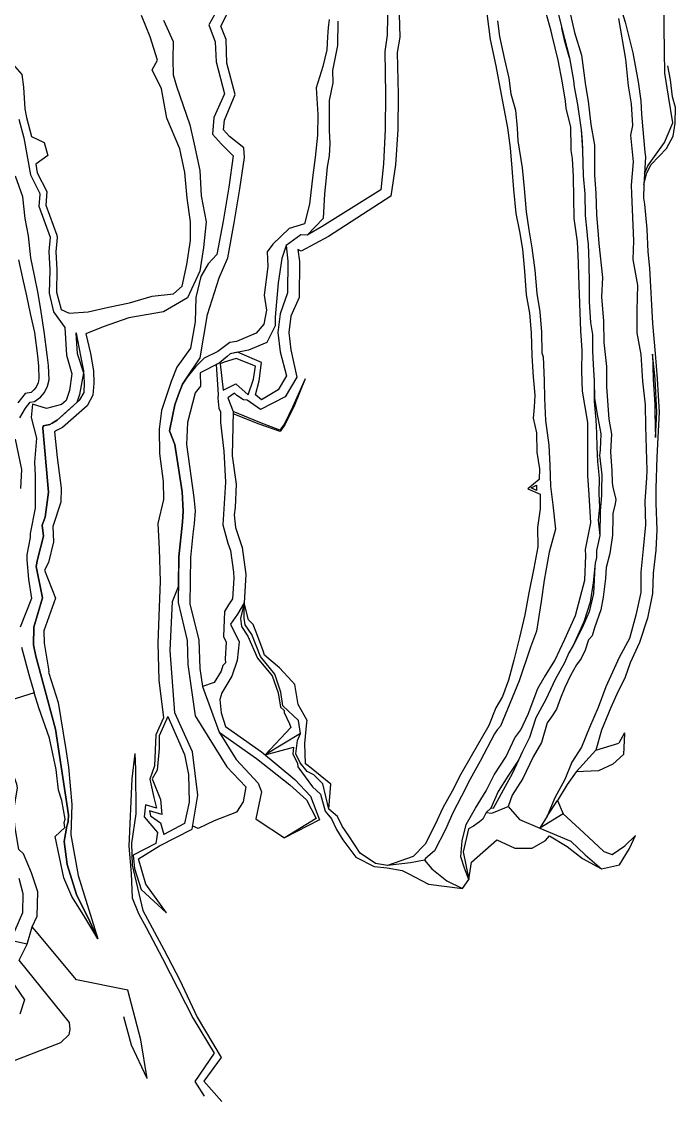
# Model space of a CAD drawing. Extents: x 102606 to 105048, y 81391 to 83586.
# Drawn here: x 104715 to 105048, y 81391 to 81941 of the extents above; entities that cross this region are included whole.
import ezdxf

# ---------------------------------------------------------------- set-up
doc = ezdxf.new("R2010")
doc.units = 0

msp = doc.modelspace()

# ---------------------------------------------------------------- linework, layer by layer
at = {"layer": 'BLG$420$FAKT', "color": 5}
for points in [[(104713.78, 81739.06, 0), (104716.67, 81744.03, 0), (104718.92, 81747.13, 0), (104721.23, 81747.37, 0), (104724.3, 81749.66, 0), (104726.26, 81752, 0), (104727.85, 81755.18, 0), (104728.59, 81758.45, 0), (104728.35, 81765.72, 0), (104727.67, 81771.23, 0), (104726.044525, 81783.138564, 0), (104724.644393, 81793.139103, 0), (104723.098087, 81802.510944, 0), (104721.234714, 81811.647158, 0), (104719.29798, 81820.685217, 0), (104718.059046, 81831.817927, 0), (104716.434582, 81840.571702, 0), (104715.231573, 81851.634102, 0), (104711.561274, 81862.308962, 0)], [(104713.027027, 81819.570594, 0), (104715.137214, 81810.278871, 0), (104717.135058, 81801.267468, 0), (104718.910994, 81792.180104, 0), (104721.183524, 81782.475055, 0), (104722.805275, 81770.597835, 0), (104723.315021, 81765.327001, 0), (104723.443829, 81758.939196, 0), (104723.142716, 81756.861573, 0), (104722.087094, 81754.736649, 0), (104720.853958, 81753.305965, 0), (104719.443975, 81751.944802, 0), (104716.464414, 81751.386703, 0), (104712.663628, 81746.639226, 0)], [(104714.301771, 81703.003114, 0), (104714.78974, 81712.706947, 0), (104711.456688, 81728.253548, 0)], [(104710.52, 81411.33, 0), (104734.62, 81420.74, 0), (104738.835355, 81424.731586, 0), (104739.357517, 81427.313037, 0), (104739.09, 81430.93, 0), (104713.34, 81462.58, 0), (104717.53, 81470.82, 0), (104709.02, 81472.63, 0)], [(104708.749505, 81453.202259, 0), (104716.16746, 81442.51259, 0), (104713.674069, 81435.150525, 0)]]:
    msp.add_polyline3d(points, dxfattribs=at)
at = {"layer": 'BLG$430$FAKT', "color": 6}
for points in [[(104697.824862, 81942.910696, 0), (104704.237733, 81932.570645, 0), (104709.929108, 81919.541888, 0), (104714.812013, 81914.073971, 0), (104715.525402, 81907.559138, 0), (104716.224692, 81896.621622, 0), (104717.183343, 81892.140207, 0), (104719.610306, 81882.428631, 0), (104726.184406, 81879.465968, 0), (104727.956247, 81872.735217, 0), (104721.891545, 81868.346577, 0), (104722.6023, 81863.959094, 0), (104727.540081, 81854.392242, 0), (104726.954531, 81847.410443, 0), (104732.624152, 81832.100253, 0), (104732.718763, 81830.928195, 0), (104731.998875, 81823.720855, 0), (104732.644494, 81814.607975, 0), (104732.360183, 81803.129691, 0), (104734.876154, 81794.270258, 0)], [(104734.876154, 81794.270258, 0), (104738.924728, 81792.369723, 0), (104748.51788, 81793.013034, 0), (104758.90803, 81795.544908, 0), (104769.694834, 81797.651887, 0), (104781.188497, 81801.138261, 0), (104792.147018, 81802.289542, 0), (104796.440539, 81806.212647, 0), (104798.845674, 81817.141574, 0), (104800.805757, 81829.41469, 0), (104800.775289, 81838.998459, 0), (104798.973818, 81851.00996, 0), (104797.86384, 81864.128453, 0), (104795.322716, 81876.211209, 0), (104788.620614, 81891.829196, 0), (104785.913837, 81906.762744, 0), (104781.209689, 81916.425796, 0), (104781.209689, 81916.425796, 0), (104783.871745, 81921.394049, 0), (104780.185976, 81933.261147, 0), (104775.711734, 81944.131813, 0)], [(104713.2116, 81891.219401, 0), (104715.744974, 81881.802462, 0), (104719.170282, 81862.827332, 0), (104723.89479, 81853.312282, 0), (104723.984301, 81852.952212, 0), (104723.984301, 81852.952212, 0), (104723.348879, 81846.91889, 0), (104729.192758, 81831.083492, 0), (104728.479893, 81823.771574, 0), (104728.977824, 81814.523692, 0), (104728.729783, 81802.669938, 0), (104730.898801, 81793.140738, 0), (104736.640883, 81785.07222, 0), (104737.49189, 81770.955873, 0), (104740.164385, 81761.567112, 0), (104739.074671, 81752.97966, 0), (104737.306089, 81747.944889, 0), (104735.03128, 81745.896849, 0), (104727.294628, 81743.745518, 0), (104720.13, 81745.942, 0), (104719.572, 81739.213, 0), (104722.25639, 81728.651469, 0), (104721.22893, 81716.432936, 0), (104721.509492, 81709.48777, 0), (104721.553844, 81693.040637, 0), (104718.950671, 81680.146322, 0), (104719.000534, 81678.0548, 0), (104717.299113, 81669.313444, 0), (104717.25, 81666.75, 0), (104718.169568, 81656.77608, 0), (104719.634072, 81646.96641, 0), (104713.856682, 81632.341763, 0)], [(104742.596923, 81782.201754, 0), (104742.300748, 81782.141231, 0), (104743.011298, 81771.89629, 0), (104746.194553, 81762.023537, 0), (104744.221606, 81750.959823, 0), (104742.69881, 81746.841075, 0), (104735.683983, 81740.502155, 0), (104732.781741, 81737.886671, 0), (104730.187043, 81736.375462, 0), (104729.065298, 81735.703558, 0), (104725.550011, 81734.918452, 0), (104725.500805, 81733.84298, 0), (104728.250453, 81701.240234, 0), (104726.582369, 81688.514833, 0), (104725.122796, 81684.342571, 0), (104725.748327, 81678.710017, 0), (104722.645286, 81666.916131, 0), (104722.006723, 81663.295824, 0), (104725.199539, 81647.394868, 0), (104720.928654, 81632.404905, 0), (104720.643863, 81623.42956, 0), (104721.867887, 81617.579015, 0), (104731.881547, 81580.339689, 0), (104738.467223, 81536.66457, 0), (104738.373142, 81533.087728, 0), (104737.620493, 81531.016925, 0), (104736.303358, 81523.20435, 0), (104737.902737, 81511.344296, 0), (104742.606791, 81496.095655, 0), (104749.474711, 81482.353052, 0), (104753.426116, 81473.599203, 0)], [(104714.502115, 81622.242107, 0), (104718.27105, 81608.232812, 0), (104721.028763, 81598.971265, 0), (104699.19, 81592.04, 0)], [(104753.426116, 81473.599203, 0), (104746.275463, 81485.353791, 0), (104740.254865, 81495.180296, 0), (104736.188743, 81504.648805, 0), (104731.816621, 81525.683483, 0), (104736.7, 81530.27, 0), (104736.269416, 81532.793507, 0), (104736.79, 81534.52, 0), (104735.19, 81544.02, 0), (104733.436891, 81549.253999, 0), (104732.211748, 81559.891825, 0), (104728.885198, 81575.821078, 0), (104723.325267, 81591.258652, 0), (104721.03493, 81598.950556, 0)], [(104717.53, 81470.82, 0), (104720.086105, 81479.595089, 0), (104722.493854, 81485.082922, 0), (104722.863803, 81497.420493, 0), (104719.677642, 81507.179635, 0), (104715.612269, 81516.902666, 0), (104713.246961, 81519.060759, 0), (104711.262509, 81530.068021, 0), (104710.507611, 81538.164582, 0), (104712.565429, 81550.498044, 0), (104712.126407, 81552.412972, 0), (104707.715798, 81564.527969, 0), (104704.82522, 81574.176422, 0), (104700.938897, 81580.378419, 0), (104699.19, 81592.04, 0)], [(104713.275084, 81504.389286, 0), (104715.240825, 81496.55935, 0), (104715.033683, 81486.692848, 0), (104709.02, 81472.63, 0)], [(104778.67, 81402.38, 0), (104775.48, 81422.01, 0), (104768.86, 81447.43, 0), (104742.586866, 81452.683673, 0), (104721.271424, 81478.293301, 0), (104720.086105, 81479.595089, 0)], [(104778.67, 81402.38, 0), (104770.7, 81419.32, 0), (104766.71, 81433.77, 0)]]:
    msp.add_polyline3d(points, dxfattribs=at)
at = {"layer": 'BLG$440$FAKT', "color": 32}
for points in [[(104787.004989, 81941.683096, 0), (104791.92, 81930.814, 0), (104791.783, 81921.673, 0), (104791.952, 81913.949, 0), (104793.663741, 81908.167452, 0), (104800.445, 81888.367, 0), (104802.646942, 81878.527717, 0), (104805.478048, 81865.085158, 0), (104806.162, 81852.197, 0), (104808.761, 81839.007, 0), (104807.429, 81825.923, 0), (104805.441, 81813.895, 0), (104799.282, 81800.203, 0), (104787.018, 81793.085, 0), (104769.328, 81790.038, 0), (104756.216, 81785.486, 0), (104747.415, 81781.822, 0), (104749.73, 81771.927, 0), (104751.254, 81763.076, 0), (104751.405, 81756.761, 0), (104751.013, 81750.603, 0), (104747.983, 81745.259, 0), (104741.008, 81739.144, 0), (104735.392, 81734.158, 0), (104732.4, 81732.541, 0), (104731.450109, 81731.956809, 0), (104732.717838, 81718.820999, 0), (104734.836619, 81703.144837, 0), (104734.69939, 81696.037873, 0), (104730.495977, 81683.75018, 0), (104730.885872, 81675.847378, 0), (104728.344687, 81665.390849, 0), (104726.377451, 81661.472178, 0), (104731.851677, 81647.21371, 0), (104725.909106, 81630.443665, 0), (104726.125912, 81624.157496, 0), (104728.439079, 81609.933477, 0), (104728.417702, 81609.36655, 0), (104728.564314, 81608.883348, 0), (104733.261425, 81593.944046, 0), (104737.190161, 81569.943753, 0), (104738.480638, 81561.080905, 0), (104740.21479, 81541.924079, 0), (104739.646114, 81526.52501, 0), (104743.507383, 81505.863453, 0), (104753.426116, 81473.599203, 0)], [(104753.426116, 81473.599203, 0), (104749.474711, 81482.353052, 0), (104742.606791, 81496.095655, 0), (104737.902737, 81511.344296, 0), (104736.303358, 81523.20435, 0), (104737.620493, 81531.016925, 0), (104738.373142, 81533.087728, 0), (104738.467223, 81536.66457, 0), (104731.881547, 81580.339689, 0), (104721.867887, 81617.579015, 0), (104720.643863, 81623.42956, 0), (104720.928654, 81632.404905, 0), (104725.199539, 81647.394868, 0), (104722.006723, 81663.295824, 0), (104722.645286, 81666.916131, 0), (104725.748327, 81678.710017, 0), (104725.122796, 81684.342571, 0), (104726.582369, 81688.514833, 0), (104728.250453, 81701.240234, 0), (104725.500805, 81733.84298, 0), (104725.550011, 81734.918452, 0), (104729.065298, 81735.703558, 0), (104730.187043, 81736.375462, 0), (104732.781741, 81737.886671, 0), (104737.982377, 81742.573454, 0), (104744.281481, 81748.27314, 0), (104746.534243, 81751.937972, 0), (104746.626588, 81756.855779, 0), (104746.276985, 81762.956993, 0), (104744.904747, 81770.658695, 0), (104742.596923, 81782.201754, 0)], [(104772.41, 81567.97, 0), (104770.83, 81555.07, 0), (104769.26, 81520.69, 0), (104770.45, 81506.83, 0), (104771.06, 81494.37, 0), (104774.265681, 81486.366066, 0), (104778.055965, 81479.315639, 0), (104786.457846, 81463.426159, 0), (104802.032405, 81432.855704, 0), (104812.777685, 81415.225411, 0), (104802.983388, 81400.864329, 0), (104807.73752, 81393.329862, 0)], [(104772.41, 81567.97, 0), (104772.72, 81560.07, 0), (104772.85, 81537.2, 0), (104770.662034, 81522.260878, 0), (104770.989593, 81511.09169, 0), (104776.49, 81487.99, 0), (104787.14, 81468.12, 0), (104795.27, 81452.49, 0), (104804.15, 81433.65, 0), (104816.39, 81413.06, 0), (104807.57, 81400.9, 0), (104816.65, 81390.67, 0)]]:
    msp.add_polyline3d(points, dxfattribs=at)
at = {"layer": 'BLG$450$FAKT', "color": 40}
for points in [[(104814.69654, 81947.54526, 0), (104810.051626, 81939.366349, 0), (104813.336593, 81930.705923, 0), (104813.756562, 81920.4432, 0), (104818.046657, 81904.225525, 0), (104812.702569, 81892.130096, 0), (104812.013971, 81883.594849, 0), (104812.013971, 81883.594849, 0), (104816.531455, 81878.596978, 0), (104822.43034, 81872.632685, 0), (104820.20815, 81856.607654, 0), (104817.313171, 81839.355415, 0), (104814.098485, 81822.252618, 0), (104809.791192, 81817.547736, 0), (104805.9306, 81811.162946, 0), (104803.410985, 81800.473954, 0), (104803.087115, 81787.964251, 0), (104800.679607, 81774.508764, 0), (104793.834283, 81764.95817, 0), (104790.865341, 81757.597453, 0), (104785.982559, 81742.809622, 0), (104784.830308, 81733.327159, 0), (104784.919386, 81720.954972, 0), (104786.817188, 81706.682797, 0), (104787.032556, 81697.428406, 0), (104784.106618, 81685.192823, 0), (104784.685369, 81672.3058, 0), (104785.254765, 81655.615614, 0), (104784.725681, 81642.636899, 0), (104784.129788, 81624.236797, 0), (104784.568596, 81605.39903, 0), (104786.917624, 81586.233332, 0), (104783.091511, 81577.490952, 0), (104782.321113, 81561.639055, 0), (104779.987768, 81554.865958, 0), (104780.53, 81552.53, 0), (104782.11, 81545.59, 0), (104783.32, 81540.1, 0), (104777.76, 81541.76, 0), (104777.17, 81535.66, 0), (104783.91, 81527.8, 0), (104783.11, 81522.19, 0), (104771.48, 81516.16, 0), (104772.1, 81509.42, 0), (104775.64, 81498.59, 0), (104788.57, 81486.75, 0)], [(104788.57, 81486.75, 0), (104778.035297, 81501.469175, 0), (104774.191216, 81514.372187, 0), (104784.981794, 81520.918522, 0), (104801.639842, 81529.474049, 0), (104804.508685, 81546.77258, 0), (104801.77544, 81568.916751, 0), (104792.820627, 81588.754673, 0), (104790.308727, 81620.508075, 0), (104791.48, 81645.41, 0), (104794.570008, 81653.036352, 0), (104794.74807, 81668.158469, 0), (104796.682139, 81685.803121, 0), (104797.052433, 81691.456722, 0), (104796.422556, 81701.266776, 0), (104792.699667, 81725.472803, 0), (104789.965, 81732.411, 0), (104791.641, 81739.967, 0), (104792.774, 81745.62, 0), (104794.56, 81750.965, 0), (104796.695818, 81756.301204, 0), (104799.103888, 81759.735041, 0), (104805.653, 81769.717, 0), (104809.337, 81791.697, 0), (104815.388, 81810.333, 0), (104819.819, 81820.536, 0), (104822.943, 81838.376, 0), (104825.936, 81855.694, 0), (104828.288, 81871.776, 0), (104827.977443, 81876.606333, 0), (104820.60903, 81882.452542, 0), (104817.567678, 81885.778819, 0), (104817.567678, 81885.778819, 0), (104818.085165, 81890.765611, 0), (104823.547446, 81903.791639, 0), (104819.334746, 81919.763294, 0), (104818.838478, 81931.831069, 0), (104816.238738, 81938.68353, 0), (104820.340381, 81946.637505, 0)], [(104789.095684, 81586.802809, 0), (104784.744553, 81576.907481, 0), (104784.735151, 81570.452451, 0), (104783.78, 81559.57, 0), (104781.26, 81555.1, 0), (104785.52, 81544.49, 0), (104786.14, 81536.92, 0), (104779.76, 81538.82, 0), (104780.32, 81536.16, 0), (104785.5, 81532.62, 0), (104787.13, 81526.63, 0)], [(104789.095684, 81586.802809, 0), (104797.746061, 81567.415384, 0), (104799.778325, 81557.32269, 0), (104800, 81543.107648, 0), (104797.754522, 81532.305221, 0), (104787.13, 81526.63, 0)]]:
    msp.add_polyline3d(points, dxfattribs=at)
at = {"layer": 'BLG$460$FAKT', "color": 3}
for points in [[(104871.52042, 81942.141888, 0), (104870.956391, 81937.920028, 0), (104870.653288, 81933.231301, 0), (104870.326525, 81926.558749, 0), (104868.275739, 81918.090748, 0), (104864.844542, 81907.316648, 0), (104865.735428, 81893.729396, 0), (104865.425522, 81883.092604, 0), (104864.25035, 81871.665074, 0), (104863.109113, 81862.795454, 0), (104861.477723, 81847.879889, 0), (104858.839564, 81837.916237, 0), (104850.962392, 81835.565517, 0), (104842.715143, 81827.557585, 0), (104839.841809, 81823.603251, 0), (104840.235635, 81816.221154, 0), (104838.232864, 81801.657826, 0), (104839.47029, 81793.971402, 0), (104838.091371, 81786.834824, 0), (104834.281275, 81782.19006, 0), (104824.251201, 81778.016496, 0), (104820.830073, 81777.527809, 0), (104814.640445, 81772.903245, 0), (104807.689685, 81769.423934, 0), (104803.236864, 81765.04203, 0), (104799.103888, 81759.735041, 0), (104796.695818, 81756.301204, 0), (104794.56, 81750.965, 0), (104792.774, 81745.62, 0), (104791.641, 81739.967, 0), (104789.965, 81732.411, 0), (104792.699667, 81725.472803, 0), (104796.422556, 81701.266776, 0), (104797.052433, 81691.456722, 0), (104796.682139, 81685.803121, 0), (104794.74807, 81668.158469, 0), (104794.475, 81644.967702, 0), (104799.008183, 81625.644401, 0), (104799.436768, 81613.336326, 0), (104803.134956, 81587.184644, 0), (104819.262426, 81561.204193, 0), (104828.88804, 81550.926042, 0), (104827.59693, 81543.42688, 0), (104824.111338, 81538.09874, 0), (104812.75945, 81533.720931, 0), (104804.71051, 81529.797892, 0), (104801.876818, 81530.902377, 0)], [(104875.806, 81941.235, 0), (104875.704, 81928.792, 0), (104873.098519, 81916.024262, 0), (104873.3, 81909.83, 0), (104871.51, 81900.78, 0), (104871.39, 81885.5, 0), (104871.72, 81878.94, 0), (104871.481449, 81872.589381, 0), (104870.429119, 81866.970321, 0), (104869.865569, 81861.364941, 0), (104869.089892, 81853.193685, 0), (104868.388893, 81840.641199, 0), (104860.20436, 81832.240502, 0), (104857.005, 81832.282, 0), (104849.486, 81826.977, 0), (104847.345, 81820.275, 0), (104845.499, 81807.837, 0), (104843.961929, 81790.329342, 0), (104843.857, 81785.991, 0), (104839.726, 81777.525, 0), (104830.33, 81773.596, 0), (104820.879, 81771.724, 0), (104819.361, 81770.354, 0), (104815.278, 81766.902, 0), (104805.71, 81762.015, 0), (104805.87, 81755.251, 0), (104803.174, 81751.83, 0), (104799.127, 81736.735, 0), (104798.73624, 81725.406835, 0), (104802.419128, 81698.439403, 0), (104803.157298, 81691.710166, 0), (104802.646416, 81685.149364, 0), (104801.943591, 81679.717241, 0), (104800.744211, 81667.795408, 0), (104800.465, 81644.083106, 0), (104805.004549, 81625.853203, 0), (104805.510303, 81611.328977, 0), (104806.931917, 81602.129965, 0)], [(104806.931917, 81602.129965, 0), (104815.335364, 81578.906984, 0)], [(104815.335364, 81578.906984, 0), (104824.047277, 81564.872579, 0), (104835.307405, 81552.849109, 0), (104837.016508, 81548.520396, 0), (104834.02509, 81534.744461, 0), (104835.204767, 81533.771315, 0), (104848.724238, 81524.974254, 0)]]:
    msp.add_polyline3d(points, dxfattribs=at)
at = {"layer": 'BLG$470$FAKT', "color": 5}
for points in [[(104901.391873, 81952.829983, 0), (104901.03818, 81934.025377, 0), (104899.802763, 81925.730434, 0), (104900.210222, 81903.876759, 0), (104899.999425, 81886.139747, 0), (104899.144835, 81868.484928, 0), (104897.724868, 81855.239121, 0), (104867.835369, 81836.573602, 0), (104860.20436, 81832.240502, 0), (104857.005, 81832.282, 0), (104849.486, 81826.977, 0), (104850.380581, 81818.960596, 0), (104850.154439, 81802.79141, 0), (104846.458888, 81792.04472, 0), (104845.329548, 81782.575637, 0), (104846.416557, 81772.660229, 0), (104849.725634, 81760.483262, 0), (104845.365184, 81753.400834, 0), (104836.886423, 81748.255327, 0), (104833.858727, 81750.835833, 0), (104835.758979, 81757.929201, 0), (104837.02, 81767.28, 0), (104824.73501, 81772.487776, 0), (104820.879, 81771.724, 0), (104819.361, 81770.354, 0), (104815.278, 81766.902, 0), (104813.85737, 81766.176392, 0), (104814.870828, 81750.869711, 0), (104814.709886, 81749.107147, 0), (104815.258706, 81744.050956, 0), (104816.081306, 81742.11197, 0), (104816.058261, 81736.684788, 0), (104817.653336, 81721.989621, 0), (104818.6242, 81706.263651, 0), (104817.148577, 81684.594769, 0), (104819.744273, 81675.222633, 0), (104821.213914, 81671.492821, 0), (104822.717328, 81660.428965, 0), (104822.764031, 81657.262456, 0), (104822.224593, 81646.774717, 0), (104820.054479, 81643.680655, 0), (104818.054688, 81640.284575, 0), (104817.529474, 81627.536783, 0), (104818.869599, 81624.768366, 0), (104818.403569, 81616.181164, 0), (104818.662038, 81614.186814, 0), (104817.298004, 81612.816916, 0), (104816.337947, 81609.895453, 0), (104812.825811, 81604.097846, 0), (104806.931917, 81602.129965, 0), (104815.335364, 81578.906984, 0), (104834.349349, 81565.501487, 0), (104851.429421, 81551.93997, 0), (104859.8743, 81544.3895, 0), (104864.7372, 81534.7772, 0), (104849.0256, 81525.1588, 0)], [(104906.891374, 81950.536739, 0), (104907.385799, 81933.079987, 0), (104906.077505, 81925.3245, 0), (104906.626134, 81903.898441, 0), (104906.394969, 81885.947018, 0), (104905.296573, 81868.006713, 0), (104902.892105, 81852.001822, 0), (104871.088896, 81831.471412, 0), (104857.244325, 81823.998527, 0), (104855.541114, 81824.785316, 0), (104856.37912, 81818.814138, 0), (104856.064065, 81800.435609, 0), (104851.86237, 81790.808235, 0), (104850.888833, 81782.549194, 0), (104851.876784, 81773.69487, 0), (104854.995116, 81759.723144, 0), (104849.013221, 81749.729348, 0), (104836.489717, 81743.318606, 0), (104829.694643, 81748.048561, 0), (104827.804049, 81748.159919, 0), (104824.343204, 81750.378813, 0), (104823.23976, 81751.663176, 0), (104819.704846, 81749.195855, 0), (104822.503919, 81742.33591, 0), (104822.039671, 81719.705641, 0), (104824.077543, 81705.298163, 0), (104823.475087, 81693.367314, 0), (104823.055828, 81689.58938, 0), (104823.683559, 81683.246073, 0), (104827.061743, 81673.018462, 0), (104828.972092, 81659.247367, 0), (104828.153779, 81644.704151, 0), (104824.743438, 81638.961964, 0), (104821.139024, 81633.850815, 0), (104825.488798, 81624.865097, 0), (104824.478097, 81615.447354, 0), (104821.824375, 81607.372051, 0), (104816.727965, 81598.959228, 0), (104815.71877, 81595.549534, 0), (104816.436085, 81588.634082, 0), (104818.654319, 81581.664735, 0), (104836.868, 81568.8646, 0), (104853.8765, 81554.7869, 0), (104861.8893, 81546.1876, 0), (104866.4617, 81534.1481, 0), (104848.7242, 81524.9743, 0)], [(104830.13, 81750.76, 0), (104832.86, 81758.83, 0), (104833.805705, 81765.377034, 0), (104824.019925, 81769.244518, 0), (104817.842969, 81767.368514, 0), (104815.945873, 81766.505188, 0), (104817.38, 81753.12, 0)], [(104817.38, 81753.12, 0), (104823.87, 81756.36, 0), (104830.13, 81750.76, 0)]]:
    msp.add_polyline3d(points, dxfattribs=at)
at = {"layer": 'BLG$480$FAKT', "color": 6}
for points in [[(104951.798085, 81945.134929, 0), (104953.496453, 81931.869569, 0), (104956.390325, 81918.497882, 0), (104959.122895, 81903.914166, 0), (104960.566495, 81896.73624, 0), (104962.281553, 81886.790536, 0), (104963.734661, 81876.692597, 0), (104964.564942, 81866.376563, 0), (104965.501049, 81855.382904, 0), (104966.559867, 81843.255434, 0), (104968.473923, 81833.974832, 0), (104970.053656, 81824.980709, 0), (104971.097285, 81813.8733, 0), (104971.896565, 81801.764258, 0), (104973.654498, 81792.488889, 0), (104974.364981, 81782.4249, 0), (104974.771004, 81770.582235, 0), (104975.51303, 81759.991221, 0), (104976.374612, 81750.56967, 0), (104975.973571, 81744.533788, 0), (104975.401079, 81738.815164, 0), (104977.170123, 81731.355772, 0), (104977.347993, 81721.542288, 0), (104978.610161, 81713.032471, 0), (104978.485714, 81707.69333, 0), (104972.741, 81702.839, 0), (104978.947255, 81700.090222, 0), (104979.090153, 81692.619581, 0), (104977.709168, 81683.122589, 0), (104977.908492, 81673.354923, 0), (104975.833463, 81662.515873, 0), (104973.209601, 81649.796782, 0), (104971.259897, 81638.586484, 0), (104968.548218, 81627.179973, 0), (104965.592675, 81615.582757, 0), (104962.940093, 81605.312896, 0), (104959.783579, 81597.080975, 0), (104956.390294, 81591.29849, 0), (104952.888731, 81582.176869, 0), (104952.121331, 81581.046198, 0), (104943.892183, 81566.673999, 0), (104938.519102, 81557.408804, 0), (104934.23355, 81548.712741, 0), (104929.420238, 81540.370929, 0), (104925.411986, 81531.789884, 0), (104920.398928, 81521.73133, 0), (104914.340873, 81515.439888, 0), (104901.139362, 81510.928187, 0)], [(104957.33, 81941.48, 0), (104958.34, 81933.46, 0), (104960.84, 81921.63, 0), (104962.994, 81912.177, 0), (104964.142, 81904.2, 0), (104966.437, 81895.91, 0), (104967.368, 81886.744, 0), (104967.58531, 81880.157889, 0), (104969.876677, 81866.431844, 0), (104970.932659, 81855.86913, 0), (104971.883349, 81844.034093, 0), (104973.245859, 81834.885788, 0), (104974.80084, 81825.619579, 0), (104976.231054, 81814.283832, 0), (104977.241405, 81802.444599, 0), (104978.876474, 81793.165715, 0), (104979.741734, 81782.706768, 0), (104979.902157, 81772.150604, 0), (104980.478, 81770.088, 0), (104981.042, 81758.068, 0), (104981.308068, 81748.953326, 0), (104981.823651, 81737.724475, 0), (104983.492, 81725.069, 0), (104983.869, 81714.72, 0), (104984.236, 81704.176, 0), (104985.509, 81694.717, 0), (104986.828, 81682.237, 0), (104983.572, 81670.52, 0), (104981.131, 81656.345, 0), (104979.478, 81645.488, 0), (104977.15, 81630.327, 0), (104974.02, 81622.124, 0), (104968.381, 81605.049, 0), (104958.82, 81581.998, 0), (104957.109966, 81579.971668, 0), (104955.729099, 81577.937792, 0), (104948.426354, 81564.044539, 0), (104943.319419, 81554.837855, 0), (104938.940807, 81546.198234, 0), (104934.558668, 81537.694725, 0), (104930.723491, 81529.226283, 0), (104925.070315, 81518.435515, 0), (104920.581, 81514.388, 0), (104919.967746, 81513.630947, 0), (104923.76, 81509.186, 0), (104931.46, 81503.094, 0), (104939.373, 81499.15, 0)], [(104859.25, 81758.91, 0), (104853.39, 81744.62, 0), (104849, 81735.82, 0), (104846.45, 81732.18, 0), (104835.75, 81735.85, 0), (104822.477366, 81741.041545, 0)], [(104859.25, 81758.91, 0), (104852.991477, 81744.800821, 0), (104848.64528, 81736.031146, 0), (104846.256332, 81732.775069, 0), (104836.048685, 81736.681899, 0), (104822.503919, 81742.33591, 0)], [(104977.206, 81701.946, 0), (104974.362, 81703.329, 0), (104977.229, 81704.729, 0)], [(104977.229, 81704.729, 0), (104977.206, 81701.946, 0)], [(104871.281229, 81539.541893, 0), (104872.206282, 81552.271246, 0), (104861.340664, 81561.217507, 0), (104859.433184, 81562.78804, 0), (104859.030104, 81573.151318, 0), (104860.073984, 81583.836648, 0), (104860.162176, 81584.739391, 0), (104855.561245, 81592.931749, 0), (104853.944314, 81603.166713, 0), (104852.352452, 81604.860892, 0), (104846.053672, 81611.564521, 0), (104841.811377, 81615.233813, 0), (104838.5202, 81618.080454, 0), (104837.709789, 81620.342056, 0), (104834.615457, 81628.977363, 0), (104832.732103, 81633.710264, 0), (104830.252631, 81636.028199, 0), (104828.153779, 81644.704151, 0), (104826.202288, 81636.720073, 0), (104826.778764, 81632.779169, 0), (104830.035079, 81627.842587, 0), (104834.897616, 81616.518893, 0), (104842.338322, 81607.637887, 0), (104845.418417, 81598.938986, 0), (104846.672027, 81591.559346, 0), (104848.506896, 81589.914657, 0), (104848.539895, 81588.902475, 0), (104851.164641, 81583.11795, 0), (104851.936162, 81581.305906, 0), (104838.772157, 81567.288543, 0), (104853.330463, 81571.29307, 0), (104852.968231, 81567.590507, 0), (104855.261817, 81563.086598, 0), (104855.45448, 81561.190885, 0), (104862.961813, 81551.05524, 0), (104866.997719, 81547.246892, 0), (104869.415249, 81538.582619, 0), (104872.705809, 81534.668011, 0), (104875.243448, 81529.223596, 0), (104878.482874, 81523.89871, 0), (104885.076077, 81515.122933, 0), (104894.433801, 81510.403943, 0), (104901.036836, 81509.650407, 0), (104908.609536, 81508.3189, 0), (104911.693, 81506.8, 0), (104922.14, 81501.431, 0), (104939.373, 81499.15, 0)], [(104919.967746, 81513.630947, 0), (104912.947359, 81512.217156, 0), (104901.139362, 81510.928187, 0), (104895.061362, 81511.963187, 0), (104887.253362, 81517.266187, 0), (104881.543362, 81525.965187, 0), (104878.108362, 81530.912187, 0), (104875.651362, 81535.893187, 0), (104871.281229, 81539.541893, 0), (104868.260614, 81552.557362, 0), (104868.086, 81552.675, 0), (104863.566, 81557.034, 0), (104860.241, 81558.855, 0), (104856.683, 81563.173, 0), (104854.469, 81567.841, 0), (104855.239, 81574.681, 0), (104856.878, 81578.214, 0), (104855.765, 81584.791, 0), (104847.883, 81592.197, 0), (104846.793, 81599.274, 0), (104843.718, 81608.391, 0), (104836.482935, 81617.448196, 0), (104831.939, 81628.617, 0), (104832.012109, 81628.647999, 0), (104828.603586, 81633.505898, 0), (104828.101, 81636.92, 0), (104828.153779, 81644.704151, 0)], [(104856.878, 81578.214, 0), (104838.772157, 81567.288543, 0)]]:
    msp.add_polyline3d(points, dxfattribs=at)
at = {"layer": 'BLG$490$FAKT', "color": 32}
for points in [[(104987.88726, 81946.420115, 0), (104990.021391, 81937.590254, 0), (104991.539434, 81930.875377, 0), (104993.913725, 81922.618182, 0), (104991.539434, 81930.875377, 0), (104990.021391, 81937.590254, 0), (104993.913725, 81922.618182, 0), (104996.07525, 81910.967428, 0), (104996.35639, 81907.789956, 0), (104998.082299, 81898.674651, 0), (105000.000807, 81885.851045, 0), (105000.378781, 81879.906697, 0), (105000.664982, 81875.405645, 0), (105000.941604, 81862.461356, 0), (105001.749441, 81853.210226, 0), (105002.01416, 81842.120977, 0), (105002.841484, 81834.097927, 0), (105003.218928, 81830.071288, 0), (105003.439067, 81827.722806, 0), (105003.795887, 81818.078616, 0), (105003.977037, 81806.975475, 0), (105004.035057, 81798.172473, 0), (105004.73, 81787.58, 0), (105005.68, 81781.47, 0), (105005.71, 81773.24, 0), (105005.98, 81766.24, 0), (105006.628587, 81757.904867, 0), (105006.495, 81747.461, 0), (105007.348, 81738.024, 0), (105007.708, 81731.227, 0), (105007.865, 81724.069, 0), (105008.188, 81716.77, 0), (105009.078, 81708.367, 0), (105008.857, 81700.354, 0), (105009.322, 81693.704, 0), (105008.607, 81686.974, 0), (105009.434, 81679.016, 0), (105007.746831, 81671.38799, 0), (105007.743009, 81667.881185, 0), (105007.028319, 81665.055725, 0), (105006.828436, 81663.503448, 0), (105006.05, 81654.941, 0), (105004.499, 81645.086, 0), (105001.318, 81635.103, 0), (104995.81745, 81623.023923, 0), (104993.643415, 81619.264239, 0), (104991.467849, 81614.210111, 0), (104986.60204, 81605.667692, 0), (104985.582685, 81603.450181, 0), (104981.946146, 81595.47668, 0), (104976.745213, 81586.132799, 0), (104973.551687, 81576.084633, 0), (104970.063582, 81568.935542, 0), (104968.030749, 81564.617253, 0), (104962.472822, 81556.42855, 0), (104957.567933, 81548.640721, 0), (104953.931969, 81540.177619, 0), (104951.498, 81537.91, 0), (104949.722, 81534.582, 0), (104948.165, 81533.092, 0), (104945.058, 81531.011, 0), (104942.401, 81529.606, 0), (104939.837, 81517.88, 0), (104942.640242, 81503.799135, 0)], [(104939.373, 81499.15, 0), (104942.640242, 81503.799135, 0), (104940.381324, 81509.508882, 0), (104938.570958, 81515.286829, 0), (104939.208726, 81523.482975, 0), (104941.232939, 81531.801922, 0), (104946.117711, 81540.13448, 0), (104951.434211, 81548.884929, 0), (104955.536907, 81557.185941, 0), (104961.741904, 81566.418538, 0), (104966.143417, 81575.905941, 0), (104969.218943, 81579.973024, 0), (104972.81918, 81587.999643, 0), (104977.820309, 81601.15181, 0), (104981.034222, 81606.666158, 0), (104981.034222, 81606.666158, 0), (104981.241382, 81606.877331, 0), (104986.54109, 81615.31702, 0), (104991.622792, 81626.219026, 0), (104997.104971, 81638.362293, 0), (105001.826733, 81656.369433, 0), (105002.225485, 81668.913685, 0), (105002.189316, 81671.911296, 0), (105004.889761, 81685.538281, 0), (105003.982188, 81699.809686, 0), (105003.380121, 81709.662587, 0), (105003.399021, 81723.921791, 0), (105003.264304, 81736.7281, 0), (105000.521938, 81752.651645, 0), (105000.28516, 81762.655983, 0), (105000.459799, 81773.622227, 0), (104999.687295, 81783.449002, 0), (104998.753958, 81811.360247, 0), (104998.551744, 81817.981713, 0), (104998.091437, 81828.820041, 0), (104996.37413, 81840.618227, 0), (104996.205349, 81851.231783, 0), (104995.948177, 81861.845148, 0), (104995.525551, 81871.165217, 0), (104994.846909, 81875.348801, 0), (104994.897271, 81876.915374, 0), (104994.613748, 81887.145773, 0), (104992.224443, 81896.869942, 0), (104991.853465, 81900.523457, 0), (104990.345558, 81909.859117, 0), (104988.116183, 81921.384441, 0), (104985.21353, 81933.878145, 0), (104984.557244, 81936.108699, 0), (104982.013005, 81945.310002, 0)], [(104996.07525, 81910.967428, 0), (104996.35639, 81907.789956, 0)]]:
    msp.add_polyline3d(points, dxfattribs=at)
at = {"layer": 'BLG$500$FAKT', "color": 40}
for points in [[(104987.88726, 81946.420115, 0), (104989.360072, 81940.515518, 0), (104991.539434, 81930.875377, 0), (104993.913725, 81922.618182, 0), (104996.07525, 81910.967428, 0), (104996.35639, 81907.789956, 0), (104998.082299, 81898.674651, 0), (105000.000807, 81885.851045, 0), (105000.664982, 81875.405645, 0), (105000.941604, 81862.461356, 0), (105001.749441, 81853.210226, 0), (105002.01416, 81842.120977, 0), (105002.841484, 81834.097927, 0), (105003.218928, 81830.071288, 0), (105003.439067, 81827.722806, 0), (105003.795887, 81818.078616, 0), (105003.977037, 81806.975475, 0), (105004.035057, 81798.172473, 0), (105004.73, 81787.58, 0), (105005.68, 81781.47, 0), (105005.71, 81773.24, 0), (105005.98, 81766.24, 0), (105006.628587, 81757.904867, 0), (105006.721135, 81749.024195, 0), (105007.922575, 81741.838483, 0), (105009.976849, 81730.90253, 0), (105009.60643, 81722.827397, 0), (105009.29813, 81719.931989, 0), (105009.286312, 81720.034228, 0), (105010.436298, 81710.086293, 0), (105010.290157, 81702.42546, 0), (105010.235491, 81699.559859, 0), (105009.547012, 81691.727317, 0), (105009.434, 81679.016, 0), (105007.746831, 81671.38799, 0), (105007.743009, 81667.881185, 0), (105007.028319, 81665.055725, 0), (105006.828436, 81663.503448, 0), (105006.147196, 81649.53346, 0), (105003.95613, 81640.188312, 0), (105000.38957, 81631.975973, 0), (104995.81745, 81623.023923, 0), (104993.643415, 81619.264239, 0), (104991.467849, 81614.210111, 0), (104986.60204, 81605.667692, 0), (104981.946146, 81595.47668, 0), (104976.745213, 81586.132799, 0), (104973.551687, 81576.084633, 0), (104970.063582, 81568.935542, 0), (104968.030749, 81564.617253, 0), (104964.890713, 81557.946963, 0), (104960.115275, 81549.361227, 0), (104955.102512, 81540.014721, 0), (104953.931969, 81540.177619, 0)], [(104993.714, 81948.186, 0), (104996.611, 81935.432, 0), (105000.071, 81923.89, 0), (105002.16, 81908.48, 0), (105003.469, 81900.507, 0), (105004.79, 81888.636, 0), (105006.795, 81878, 0), (105006.677147, 81862.772725, 0), (105007.466962, 81853.527786, 0), (105007.72931, 81842.483294, 0), (105008.422964, 81834.549254, 0), (105008.899847, 81827.860054, 0), (105010.874, 81810.622, 0), (105010.227, 81800.786, 0), (105011.229, 81788.395, 0), (105011.523, 81777.494, 0), (105012.854, 81765.167, 0), (105012.796, 81754.777, 0), (105013.969855, 81738.33661, 0), (105015.323346, 81730.657278, 0), (105014.819116, 81721.807071, 0), (105015.555, 81712.132, 0), (105015.669, 81706.04, 0), (105016.150024, 81703.700005, 0), (105017.548666, 81697.518401, 0), (105017.19, 81695.3, 0), (105016.1, 81690.23, 0), (105016.077, 81688.606, 0), (105015.877, 81679.278, 0), (105014.499, 81669.96, 0), (105012.756, 81662.86, 0), (105012.355, 81657.211, 0), (105011.177, 81647.591, 0), (105010.026, 81641.25, 0), (105006.67, 81631.96, 0), (105005.57, 81627.9, 0), (105003.73, 81625.97, 0), (105001.97, 81620.63, 0), (104999.975659, 81616.435491, 0), (104997.6, 81613.21, 0), (104994.57, 81607.7, 0), (104991.55, 81601.58, 0), (104989.43, 81596.14, 0), (104987.42, 81590.52, 0), (104984.82, 81586.65, 0), (104982.635852, 81583.587822, 0), (104979.618965, 81573.655465, 0), (104975.474929, 81566.34188, 0), (104970.126836, 81555.26221, 0), (104964.822237, 81546.790172, 0), (104962.662, 81540.981, 0), (104968.503936, 81534.405179, 0), (104978.889556, 81529.8875, 0), (104994.713179, 81523.30455, 0), (105001.917357, 81516.358636, 0), (105010.272, 81509.167, 0)], [(104951.498, 81537.91, 0), (104954.35, 81537.589, 0), (104962.662, 81540.981, 0)], [(104942.640242, 81503.799135, 0), (104943.965, 81512.606, 0), (104956.843, 81524.065, 0), (104966.044, 81519.755, 0), (104974.99, 81519.707, 0), (104981.729, 81523.579, 0), (104983.73, 81525.942, 0), (104992.863, 81520.608, 0), (105000.623, 81514.408, 0), (105010.272, 81509.167, 0)]]:
    msp.add_polyline3d(points, dxfattribs=at)
at = {"layer": 'BLG$510$FAKT', "color": 3}
for points in [[(105032.240474, 81863.479889, 0), (105033.83893, 81867.574964, 0), (105042.478126, 81879.401493, 0), (105046.586058, 81889.334517, 0), (105044.405061, 81902.952868, 0), (105042.632458, 81914.690135, 0), (105042.470948, 81925.861228, 0), (105042.085554, 81950.962251, 0), (105038.82608, 81966.674721, 0), (105027.305911, 81989.677799, 0), (105017.979191, 82011.030811, 0), (105003.991771, 82044.47588, 0), (104993.926061, 82056.943507, 0), (104986.823564, 82067.547793, 0), (104979.163948, 82085.599751, 0), (104970.363512, 82102.247326, 0), (104957.902424, 82123.443196, 0), (104949.934703, 82135.887731, 0), (104932.863787, 82155.818853, 0), (104922.020379, 82167.306623, 0), (104903.264424, 82181.536663, 0)], [(105016.816, 81959.01, 0), (105022.384, 81940.731, 0), (105026.245, 81925.064, 0), (105028.929, 81910.268, 0), (105030.411, 81900.63, 0), (105030.745, 81893.637, 0), (105032.364, 81874.417, 0), (105032.757, 81872.042, 0), (105032.240474, 81863.479889, 0), (105031.912, 81858.035, 0), (105031.703, 81851.093, 0), (105032.196, 81848.001, 0), (105033.459, 81835.2, 0), (105033.882653, 81823.609786, 0), (105033.882653, 81823.609786, 0), (105034.83, 81815.425, 0), (105036.357, 81787.165, 0), (105037.596078, 81771.844427, 0), (105038.678599, 81758.924775, 0), (105039.699768, 81741.938531, 0), (105039.048219, 81728.961168, 0), (105038.440445, 81719.03525, 0), (105037.915706, 81703.100341, 0), (105037.971148, 81695.49468, 0), (105038.49743, 81681.92839, 0), (105037.956105, 81671.607403, 0), (105036.685037, 81659.923916, 0), (105036.296873, 81649.462837, 0), (105033.766903, 81637.033516, 0), (105029.659448, 81624.508577, 0), (105024.983305, 81614.138242, 0), (105022.365, 81606.939, 0), (105018.113, 81598.26, 0), (105015.124, 81591.352, 0), (105010.275, 81579.802, 0), (105007.389313, 81569.721574, 0), (105019.204886, 81573.334531, 0)], [(105019.005865, 81942.630173, 0), (105022.578594, 81921.903303, 0), (105023.899044, 81908.33229, 0), (105025.447797, 81899.06467, 0), (105026.064727, 81888.058842, 0), (105025.059819, 81883.181702, 0), (105026.375084, 81869.489406, 0), (105025.363626, 81857.618087, 0), (105025.515806, 81853.288846, 0), (105026.691921, 81829.239607, 0), (105026.33327, 81819.721397, 0), (105028.587783, 81806.627173, 0), (105028.320035, 81793.77427, 0), (105028.358689, 81782.301042, 0), (105030.392315, 81771.387215, 0), (105031.168913, 81757.779359, 0), (105032.479346, 81745.602257, 0), (105032.666309, 81734.895381, 0), (105033.035952, 81723.219654, 0), (105033.323795, 81712.35308, 0), (105033.228276, 81708.377169, 0), (105032.442404, 81696.611003, 0), (105032.759711, 81684.52979, 0), (105031.550977, 81672.234429, 0), (105030.392862, 81660.353984, 0), (105030.341435, 81650.108598, 0), (105027.847592, 81638.465399, 0), (105024.629755, 81626.546026, 0), (105019.302375, 81616.933742, 0), (105012.518059, 81601.886829, 0), (105008.615185, 81591.379687, 0), (105004.219412, 81581.200055, 0), (105000.090965, 81571.216664, 0), (104995.130454, 81563.510084, 0), (104991.573227, 81554.803123, 0), (104986.509881, 81545.348067, 0), (104982.52801, 81536.066251, 0), (104979.089, 81530.346, 0), (104978.889556, 81529.8875, 0), (104994.713179, 81523.30455, 0), (105001.917357, 81516.358636, 0), (105010.272, 81509.167, 0), (105019.402, 81511.292, 0), (105024.608, 81519.58, 0), (105027.684, 81526.207, 0)], [(105031.912, 81858.035, 0), (105033.445, 81863.962, 0), (105035.697, 81868.128, 0), (105043.473, 81876.359, 0), (105046.775, 81882.62, 0), (105047.846, 81889.288, 0), (105047.979, 81897.161, 0), (105046.573, 81902.578, 0), (105045.43, 81911.401, 0), (105044.066, 81918.408, 0)], [(105037.848063, 81729.036966, 0), (105038.531365, 81741.939322, 0), (105037.658147, 81758.861698, 0), (105036.301, 81771.575, 0)], [(105036.301, 81771.575, 0), (105036.467, 81765.451, 0), (105036.61687, 81758.804253, 0), (105037.522278, 81745.916997, 0), (105037.53, 81741.94, 0), (105037.675561, 81735.018405, 0), (105037.848063, 81729.036966, 0)], [(105021.9723, 81578.1439, 0), (105021.5372, 81567.4747, 0), (105016.1443, 81562.5463, 0), (105008.7686, 81559.0909, 0), (104997.4104, 81558.6416, 0)], [(105021.986, 81578.481, 0), (105019.204886, 81573.334531, 0)], [(104997.4104, 81558.6416, 0), (105007.389313, 81569.721574, 0)], [(104997.4104, 81558.6416, 0), (104992.818, 81552.213, 0), (104987.799, 81544.036, 0), (104990.708389, 81537.228751, 0), (104999.054899, 81529.632405, 0), (105006.271843, 81522.920981, 0), (105011.463092, 81517.972464, 0), (105015.726405, 81516.448056, 0), (105022.176086, 81520.901339, 0), (105027.684, 81526.207, 0)], [(104982.52801, 81536.066251, 0), (104987.799, 81544.036, 0)], [(104990.708389, 81537.228751, 0), (104978.889556, 81529.8875, 0)]]:
    msp.add_polyline3d(points, dxfattribs=at)

doc.saveas('drawing.dxf')
